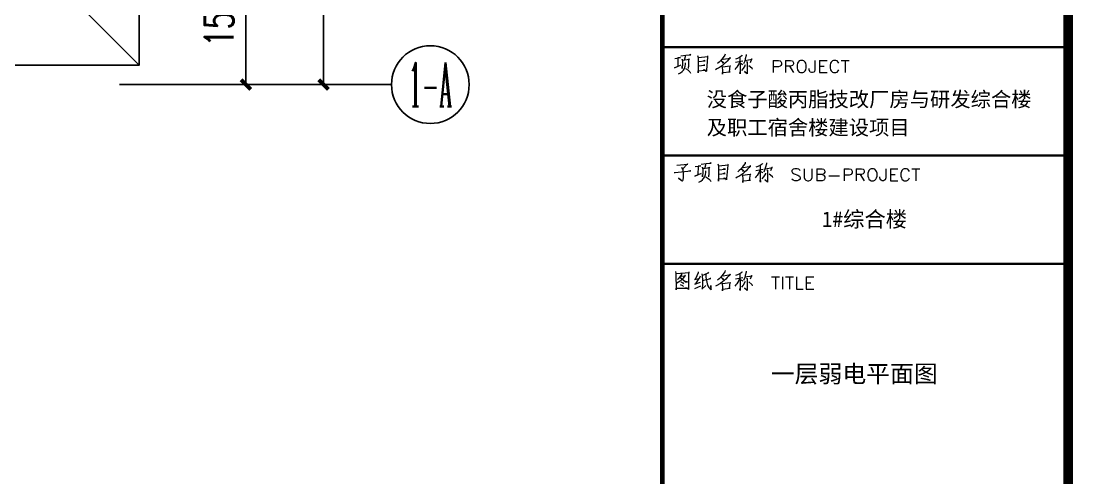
# Model space of a CAD drawing. Extents: x -6243262 to 3079315, y -2914302 to 172723.
# Drawn here: x -5799796 to -5788964, y -790372 to -785669 of the extents above; entities that cross this region are included whole.
import ezdxf
from ezdxf.enums import TextEntityAlignment as Align

# ---------------------------------------------------------------- set-up
doc = ezdxf.new("R2010")
doc.units = 0
doc.header["$LTSCALE"] = 1000
for name, color, linetype in [('AXIS', 3, 'Continuous'), ('AXIS_TEXT', 7, 'Continuous'), ('PUB_TITLE', 4, 'Continuous'), ('WIRE-通讯', 4, 'Continuous')]:
    doc.layers.add(name, color=color, linetype=linetype)
doc.styles.add('-宋体', font='', dxfattribs={"width": 0.8})
doc.styles.add('_TCH_AXIS', font='COMPLEX', dxfattribs={"bigfont": 'GBCBIG'})
doc.styles.add('_TCH_DIM_T3', font='SIMPLEX', dxfattribs={"width": 0.705882, "bigfont": 'GBCBIG'})
doc.styles.add('COMPLEX', font='COMPLEX')
doc.styles.get('-宋体').set_extended_font_data('SimSun')
doc.dimstyles.new('_TCH_ARCH&&100', dxfattribs={"dimtxt": 297.5, "dimasz": 100, "dimexe": 250, "dimexo": 300, "dimgap": 126.25, "dimtad": 1, "dimdec": 0, "dimzin": 0, "dimdsep": 46, "dimtxsty": '_TCH_DIM_T3', "dimblk": 'ARCHTICK', "dimcen": 0.09, "dimclrt": 7, "dimazin": 2, "dimtfac": 1, "dimtdec": 0, "dimtix": 1, "dimtmove": 2, "dimatfit": 3, "dimfxl": 0, "dimtolj": 1, "dimtzin": 0, "dimarcsym": 0})

# ---------------------------------------------------------------- blocks, each defined once
blk = doc.blocks.new('_AXISO')
at = {"color": 0}
blk.add_circle((0, 0), 0.5, dxfattribs=at)
at = {"layer": 'AXIS_TEXT', "color": 0, "style": 'COMPLEX', "width": 1.041667}
blk.add_attdef('A', text='', height=0.56, dxfattribs=at).set_placement((-0.25, -0.28), (0.25, -0.28), align=Align.FIT)
blk = doc.blocks.new('_ArchTick')
at = {"color": 0, "linetype": 'ByBlock', "const_width": 0.4}
blk.add_lwpolyline([(-0.5, -0.5), (0.5, 0.5)], dxfattribs=at)
blk = doc.blocks.new('*D413')
at = {"layer": 'AXIS', "color": 0, "lineweight": -2, "transparency": 16777216}
for p, q in [((1336409, -1129013), (1338459, -1129013)), ((1338209, -1144513), (1338209, -1129013)), ((1336409, -1144513), (1338459, -1144513))]:
    blk.add_line(p, q, dxfattribs=at)
at = {"layer": 'Defpoints', "color": 0, "transparency": 16777216}
for p in [(1336109, -1129013), (1338209, -1129013), (1336109, -1144513)]:
    blk.add_point(p, dxfattribs=at)
at = {"layer": 'AXIS', "color": 0, "lineweight": -2, "transparency": 16777216, "xscale": 100, "yscale": 100, "zscale": 100}
for p, rotation in [((1338209, -1129013), 90), ((1338209, -1144513), 270)]:
    blk.add_blockref('_ArchTick', p, dxfattribs=dict(at, rotation=rotation))
at = {"layer": 'AXIS', "color": 7, "transparency": 16777216, "insert": (1337934, -1136763), "char_height": 297.5, "attachment_point": 5, "rotation": 90, "style": '_TCH_DIM_T3'}
blk.add_mtext('\\A1;15500', dxfattribs=at)
blk = doc.blocks.new('*D414')
at = {"layer": 'AXIS', "color": 0, "lineweight": -2, "transparency": 16777216}
for p, q in [((1336409, -1143013), (1337659, -1143013)), ((1337409, -1144513), (1337409, -1143013)), ((1336409, -1144513), (1337659, -1144513))]:
    blk.add_line(p, q, dxfattribs=at)
at = {"layer": 'Defpoints', "color": 0, "transparency": 16777216}
for p in [(1336109, -1143013), (1337409, -1143013), (1336109, -1144513)]:
    blk.add_point(p, dxfattribs=at)
at = {"layer": 'AXIS', "color": 0, "lineweight": -2, "transparency": 16777216, "xscale": 100, "yscale": 100, "zscale": 100}
for p, rotation in [((1337409, -1143013), 90), ((1337409, -1144513), 270)]:
    blk.add_blockref('_ArchTick', p, dxfattribs=dict(at, rotation=rotation))
at = {"layer": 'AXIS', "color": 7, "transparency": 16777216, "insert": (1337134, -1143763), "char_height": 297.5, "attachment_point": 5, "rotation": 90, "style": '_TCH_DIM_T3'}
blk.add_mtext('\\A1;1500', dxfattribs=at)
blk = doc.blocks.new('TQ')
at = {"layer": 'PUB_TITLE'}
for points, const_width in [([(1746756, -758772), (1746756, -798756)], 48.8), ([(1746756, -785939), (1750936, -785939)], 24.4), ([(1746756, -787054), (1750936, -787054)], 24.4), ([(1746756, -788168), (1750936, -788168)], 24.4)]:
    blk.add_lwpolyline(points, dxfattribs=dict(at, const_width=const_width))
blk.add_lwpolyline([(1746756, -798756), (1750936, -798756), (1750936, -758772), (1746756, -758772)], close=True, dxfattribs=at)
at = {"layer": 'PUB_TITLE', "color": 140, "lineweight": 0}
for points in [[(1746887, -786053), (1746944, -786045), (1746916, -786048), (1746915, -786137), (1746883, -786150), (1746950, -786121)], [(1746923, -786211), (1746944, -786201), (1746961, -786190), (1746974, -786175), (1746987, -786156), (1746992, -786134), (1746995, -786114), (1746995, -786098)], [(1746949, -786028), (1746998, -786022), (1747050, -786017), (1747046, -786015), (1747038, -786017)], [(1747028, -786156), (1747028, -786142), (1747030, -786139), (1747031, -786058), (1747038, -786065), (1746964, -786074), (1746961, -786060), (1746964, -786073), (1746964, -786115), (1746962, -786147), (1746961, -786159), (1746961, -786150), (1746962, -786132)], [(1746985, -786071), (1746997, -786035), (1746997, -786024)], [(1747120, -786024), (1747125, -786045), (1747125, -786126), (1747127, -786180), (1747127, -786201), (1747125, -786180), (1747199, -786175), (1747191, -786172), (1747178, -786176)], [(1747127, -786045), (1747228, -786035), (1747223, -786030), (1747222, -786040), (1747211, -786173), (1747211, -786185), (1747209, -786190), (1747198, -786173)], [(1747127, -786086), (1747198, -786078), (1747191, -786076), (1747176, -786081)], [(1747380, -786060), (1747385, -786061), (1747459, -786050), (1747454, -786046), (1747441, -786063), (1747426, -786081), (1747411, -786096), (1747395, -786111), (1747377, -786126), (1747357, -786140), (1747336, -786154), (1747332, -786155), (1747319, -786162), (1747306, -786170)], [(1747403, -786009), (1747402, -786020), (1747382, -786046), (1747370, -786063), (1747357, -786078), (1747341, -786094), (1747324, -786106)], [(1747362, -786078), (1747365, -786079), (1747383, -786094), (1747385, -786102), (1747378, -786091)], [(1747556, -786088), (1747546, -786109), (1747534, -786127), (1747525, -786145), (1747515, -786155), (1747504, -786168)], [(1747509, -786094), (1747586, -786079)], [(1747579, -786022), (1747575, -786028), (1747554, -786041), (1747531, -786053), (1747512, -786060)], [(1747556, -786046), (1747557, -786176), (1747559, -786213), (1747556, -786206), (1747557, -786191)], [(1747557, -786099), (1747579, -786112), (1747584, -786119)], [(1747622, -786015), (1747620, -786024), (1747611, -786058), (1747606, -786081), (1747594, -786109)], [(1747625, -786086), (1747633, -786094), (1747630, -786093), (1747631, -786180), (1747631, -786201), (1747630, -786213), (1747603, -786187), (1747630, -786209)], [(1747608, -786074), (1747683, -786063), (1747676, -786061), (1747661, -786098)], [(1747899, -786074), (1747899, -786200)], [(1747899, -786074), (1747953, -786074), (1747971, -786080), (1747977, -786086), (1747983, -786099), (1747983, -786116), (1747977, -786128), (1747971, -786134), (1747953, -786140), (1747899, -786140)], [(1748024, -786074), (1748024, -786200)], [(1748024, -786074), (1748078, -786074), (1748096, -786080), (1748102, -786086), (1748108, -786099), (1748108, -786110), (1748102, -786122), (1748096, -786128), (1748078, -786134), (1748024, -786134)], [(1748329, -786074), (1748329, -786170), (1748323, -786188), (1748316, -786194), (1748305, -786200), (1748293, -786200), (1748281, -786194), (1748275, -786188), (1748269, -786170), (1748269, -786158)], [(1748377, -786074), (1748377, -786200)], [(1748377, -786074), (1748454, -786074)], [(1748573, -786104), (1748567, -786092), (1748556, -786080), (1748544, -786074), (1748520, -786074), (1748508, -786080), (1748495, -786092), (1748490, -786104), (1748484, -786122), (1748484, -786152), (1748490, -786170), (1748495, -786182), (1748508, -786194), (1748520, -786200), (1748544, -786200), (1748556, -786194), (1748567, -786182), (1748573, -786170)], [(1748597, -786074), (1748681, -786074)], [(1748639, -786074), (1748639, -786200)], [(1746997, -786159), (1747018, -786172), (1747035, -786185), (1747041, -786193), (1747046, -786204)], [(1747127, -786130), (1747195, -786124), (1747189, -786122), (1747178, -786127)], [(1747370, -786137), (1747373, -786142), (1747377, -786183), (1747378, -786188), (1747378, -786217), (1747377, -786204), (1747377, -786200), (1747457, -786191), (1747456, -786191), (1747447, -786191), (1747456, -786130), (1747459, -786134), (1747454, -786135), (1747375, -786145)], [(1747610, -786121), (1747608, -786129), (1747590, -786159), (1747573, -786179)], [(1747648, -786126), (1747677, -786152), (1747683, -786165)], [(1748066, -786134), (1748108, -786200)], [(1748377, -786134), (1748424, -786134)], [(1748377, -786200), (1748454, -786200)], [(1746908, -787151), (1747020, -787143), (1747015, -787140), (1746966, -787192), (1746957, -787178), (1746962, -787186), (1746967, -787197), (1746969, -787208), (1746970, -787225), (1746972, -787243), (1746972, -787261), (1746972, -787276), (1746970, -787288), (1746969, -787297), (1746967, -787307), (1746964, -787314), (1746961, -787317), (1746925, -787286), (1746962, -787314), (1746966, -787314)], [(1747096, -787167), (1747153, -787159), (1747125, -787163), (1747124, -787252), (1747092, -787265), (1747160, -787235)], [(1747158, -787143), (1747207, -787137), (1747259, -787131), (1747255, -787130), (1747247, -787131)], [(1747237, -787272), (1747237, -787256), (1747239, -787253), (1747240, -787173), (1747247, -787179), (1747173, -787189), (1747170, -787174), (1747173, -787187), (1747173, -787230), (1747171, -787261), (1747170, -787273), (1747170, -787265), (1747171, -787247)], [(1747194, -787186), (1747206, -787150), (1747206, -787138)], [(1747329, -787138), (1747334, -787159), (1747334, -787240), (1747336, -787294), (1747336, -787316), (1747334, -787294), (1747408, -787289), (1747399, -787286), (1747386, -787291)], [(1747336, -787159), (1747438, -787150), (1747432, -787145), (1747431, -787154), (1747419, -787288), (1747419, -787299), (1747418, -787304), (1747406, -787288)], [(1747336, -787200), (1747406, -787192), (1747399, -787191), (1747385, -787195)], [(1747589, -787174), (1747594, -787175), (1747668, -787164), (1747663, -787161), (1747650, -787178), (1747635, -787195), (1747620, -787211), (1747603, -787225), (1747586, -787240), (1747566, -787255), (1747545, -787268), (1747541, -787269), (1747528, -787276), (1747515, -787285)], [(1747611, -787123), (1747610, -787134), (1747590, -787161), (1747579, -787178), (1747566, -787192), (1747549, -787208), (1747533, -787220)], [(1747570, -787192), (1747574, -787194), (1747592, -787208), (1747594, -787217), (1747587, -787206)], [(1747719, -787208), (1747794, -787194)], [(1747787, -787137), (1747785, -787143), (1747763, -787156), (1747740, -787167), (1747720, -787174)], [(1747765, -787161), (1747766, -787291), (1747768, -787327), (1747765, -787321), (1747766, -787306)], [(1747831, -787130), (1747829, -787138), (1747821, -787173), (1747814, -787195), (1747802, -787224)], [(1747818, -787189), (1747892, -787178), (1747885, -787175), (1747870, -787212)], [(1748175, -787207), (1748163, -787195), (1748145, -787189), (1748121, -787189), (1748103, -787195), (1748091, -787207), (1748091, -787219), (1748097, -787230), (1748103, -787236), (1748115, -787242), (1748151, -787255), (1748163, -787261), (1748169, -787266), (1748175, -787278), (1748175, -787296), (1748163, -787308), (1748145, -787314), (1748121, -787314), (1748103, -787308), (1748091, -787296)], [(1748217, -787189), (1748217, -787278), (1748223, -787296), (1748234, -787308), (1748253, -787314), (1748264, -787314), (1748282, -787308), (1748294, -787296), (1748300, -787278), (1748300, -787189)], [(1748348, -787189), (1748348, -787314)], [(1748348, -787189), (1748402, -787189), (1748419, -787195), (1748425, -787201), (1748432, -787213), (1748432, -787225), (1748425, -787236), (1748419, -787242), (1748402, -787249), (1748348, -787249)], [(1748628, -787189), (1748628, -787314)], [(1748628, -787189), (1748682, -787189), (1748700, -787195), (1748706, -787201), (1748712, -787213), (1748712, -787230), (1748706, -787242), (1748700, -787249), (1748682, -787255), (1748628, -787255)], [(1748754, -787189), (1748754, -787314)], [(1748754, -787189), (1748807, -787189), (1748825, -787195), (1748831, -787201), (1748837, -787213), (1748837, -787225), (1748831, -787236), (1748825, -787242), (1748807, -787249), (1748754, -787249)], [(1749058, -787189), (1749058, -787284), (1749051, -787302), (1749046, -787308), (1749034, -787314), (1749022, -787314), (1749010, -787308), (1749004, -787302), (1748998, -787284), (1748998, -787272)], [(1749106, -787189), (1749106, -787314)], [(1749106, -787189), (1749183, -787189)], [(1749302, -787219), (1749296, -787207), (1749285, -787195), (1749272, -787189), (1749249, -787189), (1749237, -787195), (1749225, -787207), (1749219, -787219), (1749213, -787236), (1749213, -787266), (1749219, -787284), (1749225, -787296), (1749237, -787308), (1749249, -787314), (1749272, -787314), (1749285, -787308), (1749296, -787296), (1749302, -787284)], [(1749327, -787189), (1749409, -787189)], [(1749368, -787189), (1749368, -787314)], [(1746879, -787227), (1746888, -787228), (1747052, -787212), (1747048, -787211), (1747031, -787214)], [(1747132, -787326), (1747153, -787316), (1747170, -787304), (1747182, -787289), (1747195, -787272), (1747201, -787248), (1747204, -787228), (1747204, -787212)], [(1747206, -787273), (1747227, -787286), (1747243, -787299), (1747250, -787307), (1747255, -787319)], [(1747336, -787245), (1747405, -787239), (1747398, -787236), (1747386, -787241)], [(1747579, -787252), (1747582, -787256), (1747586, -787297), (1747587, -787302), (1747587, -787332), (1747586, -787319), (1747586, -787314), (1747666, -787306), (1747664, -787306), (1747656, -787306), (1747664, -787245), (1747668, -787248), (1747663, -787250), (1747584, -787260)], [(1747765, -787202), (1747754, -787224), (1747743, -787241), (1747733, -787260), (1747724, -787269), (1747712, -787283)], [(1747766, -787214), (1747787, -787227), (1747793, -787233)], [(1747819, -787235), (1747818, -787243), (1747799, -787273), (1747781, -787293)], [(1747834, -787200), (1747842, -787208), (1747839, -787207), (1747840, -787294), (1747840, -787316), (1747839, -787327), (1747812, -787301), (1747839, -787324)], [(1747856, -787240), (1747887, -787266), (1747892, -787280)], [(1748402, -787249), (1748419, -787255), (1748425, -787261), (1748432, -787272), (1748432, -787291), (1748425, -787302), (1748419, -787308), (1748402, -787314), (1748348, -787314)], [(1748473, -787261), (1748581, -787261)], [(1748795, -787249), (1748837, -787314)], [(1749106, -787249), (1749153, -787249)], [(1749106, -787314), (1749183, -787314)], [(1746893, -788246), (1746896, -788267), (1746900, -788436), (1746898, -788418), (1747015, -788418), (1747007, -788417), (1746990, -788418)], [(1746898, -788267), (1747036, -788257), (1747031, -788252), (1747028, -788267), (1747026, -788415), (1747025, -788431), (1747014, -788418)], [(1746953, -788269), (1746953, -788277), (1746937, -788302), (1746920, -788321), (1746912, -788329)], [(1747127, -788249), (1747125, -788259), (1747112, -788293), (1747094, -788328), (1747089, -788328), (1747135, -788318)], [(1747163, -788272), (1747168, -788288), (1747170, -788340), (1747170, -788382), (1747168, -788422), (1747165, -788427), (1747204, -788390)], [(1747232, -788254), (1747227, -788264), (1747189, -788282), (1747170, -788288)], [(1747380, -788288), (1747385, -788291), (1747459, -788279), (1747454, -788275), (1747441, -788292), (1747426, -788310), (1747411, -788325), (1747395, -788340), (1747377, -788354), (1747357, -788369), (1747336, -788382), (1747332, -788384), (1747319, -788390), (1747306, -788399)], [(1747403, -788238), (1747402, -788249), (1747382, -788275), (1747370, -788292), (1747357, -788307), (1747341, -788323), (1747324, -788335)], [(1747579, -788251), (1747575, -788257), (1747554, -788271), (1747531, -788282), (1747512, -788288)], [(1747556, -788275), (1747557, -788406), (1747559, -788442), (1747556, -788435), (1747557, -788420)], [(1747622, -788244), (1747620, -788252), (1747611, -788287), (1747606, -788310), (1747594, -788338)], [(1746944, -788293), (1746950, -788295), (1746997, -788291), (1746992, -788285), (1746970, -788316), (1746954, -788333), (1746939, -788346), (1746925, -788357), (1746908, -788366)], [(1746941, -788312), (1746946, -788312), (1746997, -788354), (1747015, -788354), (1746997, -788351), (1746989, -788348)], [(1746942, -788381), (1746964, -788392), (1746974, -788401)], [(1746949, -788353), (1746967, -788364), (1746975, -788373)], [(1747145, -788296), (1747143, -788305), (1747120, -788341), (1747097, -788374), (1747092, -788376), (1747151, -788357)], [(1747171, -788340), (1747255, -788320), (1747250, -788318), (1747235, -788325)], [(1747204, -788279), (1747206, -788308), (1747211, -788336), (1747212, -788340), (1747215, -788356), (1747219, -788374), (1747226, -788394), (1747235, -788410), (1747245, -788422), (1747255, -788428), (1747260, -788434), (1747256, -788392), (1747255, -788430)], [(1747362, -788307), (1747365, -788308), (1747383, -788323), (1747385, -788332), (1747378, -788320)], [(1747370, -788366), (1747373, -788370), (1747377, -788412), (1747378, -788417), (1747378, -788447), (1747377, -788434), (1747377, -788428), (1747457, -788420), (1747456, -788420), (1747447, -788420), (1747456, -788359), (1747459, -788362), (1747454, -788364), (1747375, -788374)], [(1747556, -788316), (1747546, -788338), (1747534, -788356), (1747525, -788374), (1747515, -788384), (1747504, -788397)], [(1747509, -788323), (1747586, -788308)], [(1747557, -788328), (1747579, -788341), (1747584, -788348)], [(1747610, -788349), (1747608, -788357), (1747590, -788387), (1747573, -788407)], [(1747625, -788315), (1747633, -788323), (1747630, -788321), (1747631, -788409), (1747631, -788430), (1747630, -788442), (1747603, -788415), (1747630, -788438)], [(1747608, -788303), (1747683, -788292), (1747676, -788291), (1747661, -788326)], [(1747648, -788354), (1747677, -788381), (1747683, -788394)], [(1747881, -788303), (1747965, -788303)], [(1747923, -788303), (1747923, -788428)], [(1747994, -788303), (1747994, -788428)], [(1748024, -788303), (1748108, -788303)], [(1748066, -788303), (1748066, -788428)], [(1748137, -788303), (1748137, -788428), (1748209, -788428)], [(1748239, -788303), (1748239, -788428)], [(1748239, -788303), (1748316, -788303)], [(1748239, -788363), (1748287, -788363)], [(1747092, -788423), (1747154, -788395)], [(1748239, -788428), (1748316, -788428)]]:
    blk.add_lwpolyline(points, dxfattribs=at)
for points in [[(1748179, -786074), (1748167, -786080), (1748156, -786092), (1748150, -786104), (1748144, -786122), (1748144, -786152), (1748150, -786170), (1748156, -786182), (1748167, -786194), (1748179, -786200), (1748203, -786200), (1748215, -786194), (1748227, -786182), (1748234, -786170), (1748239, -786152), (1748239, -786122), (1748234, -786104), (1748227, -786092), (1748215, -786080), (1748203, -786074), (1748179, -786074)], [(1748908, -787189), (1748897, -787195), (1748885, -787207), (1748879, -787219), (1748872, -787236), (1748872, -787266), (1748879, -787284), (1748885, -787296), (1748897, -787308), (1748908, -787314), (1748933, -787314), (1748944, -787308), (1748956, -787296), (1748962, -787284), (1748969, -787266), (1748969, -787236), (1748962, -787219), (1748956, -787207), (1748944, -787195), (1748933, -787189), (1748908, -787189)]]:
    blk.add_lwpolyline(points, close=True, dxfattribs=at)
at = {"layer": 'PUB_TITLE', "color": 7, "style": '-宋体', "width": 1.000002}
for s, height, p in [('没食子酸丙脂技改厂房与研发综合楼', 153.25, (1747214, -786551)), ('及职工宿舍楼建设项目', 153.2, (1747214, -786841)), ('1#综合楼', 160.8, (1748400, -787789))]:
    blk.add_text(s, height=height, dxfattribs=at).set_placement(p)
blk = doc.blocks.new('45645')
at = {"color": 8}
for points in [[(1319258.9, -1127713.4), (1336308.9, -1127713.4), (1336308.9, -1144313.4), (1320308.9, -1144313.4), (1320308.9, -1145813.4), (1314708.9, -1145813.4), (1314708.9, -1144313.4), (1299308.9, -1144313.4), (1299308.9, -1145813.4), (1293708.9, -1145813.4), (1293708.9, -1127713.4), (1310758.9, -1127713.4)], [(1335108.9, -1143113.4), (1336308.9, -1144313.4)]]:
    blk.add_lwpolyline(points, dxfattribs=at)
at = {"layer": 'AXIS', "color": 8}
blk.add_line((1336108.9, -1144513.4), (1338908.9, -1144513.4), dxfattribs=at)
ref = blk.add_blockref('_AXISO', (1339308.9, -1144513.4), dxfattribs=dict(at, xscale=800, yscale=800, zscale=800))
ref.add_attrib('A', '1-A', dxfattribs={"layer": 'AXIS_TEXT', "color": 8, "height": 452.55, "style": '_TCH_AXIS', "width": 0.355932}).set_placement((1339082.7, -1144739.7), (1339535.2, -1144739.7), align=Align.FIT)
for p2, distance, picture, middle in [((1336108.9, -1129013.4), -2100, '*D413', (1337933.9, -1136763.4)), ((1336108.9, -1143013.4), -1300, '*D414', (1337133.9, -1143763.4))]:
    dim = blk.add_aligned_dim(p1=(1336108.9, -1144513.4), p2=p2, distance=distance, dimstyle='_TCH_ARCH&&100', dxfattribs=at)
    dim.commit()
    dim.dimension.update_dxf_attribs({"geometry": picture, "text_midpoint": middle})

msp = doc.modelspace()

# ---------------------------------------------------------------- linework, layer by layer
at = {"layer": 'PUB_TITLE', "const_width": 100}
msp.add_lwpolyline([(-5845913.8, -798772.5), (-5789013.8, -798772.5), (-5789013.8, -758772.5), (-5845913.8, -758772.5)], close=True, dxfattribs=at)

# ---------------------------------------------------------------- block references
msp.add_blockref('TQ', (-7539949.4, 0))
at = {"layer": 'WIRE-通讯', "linetype": 'Continuous'}
msp.add_blockref('45645', (-7134890.2, 358189.8), dxfattribs=at)

# ---------------------------------------------------------------- texts
at = {"layer": 'PUB_TITLE', "color": 7, "style": '-宋体', "width": 1.000002}
msp.add_text('一层弱电平面图', height=180, dxfattribs=at).set_placement((-5792075.2, -789389.5))

doc.saveas('drawing.dxf')
